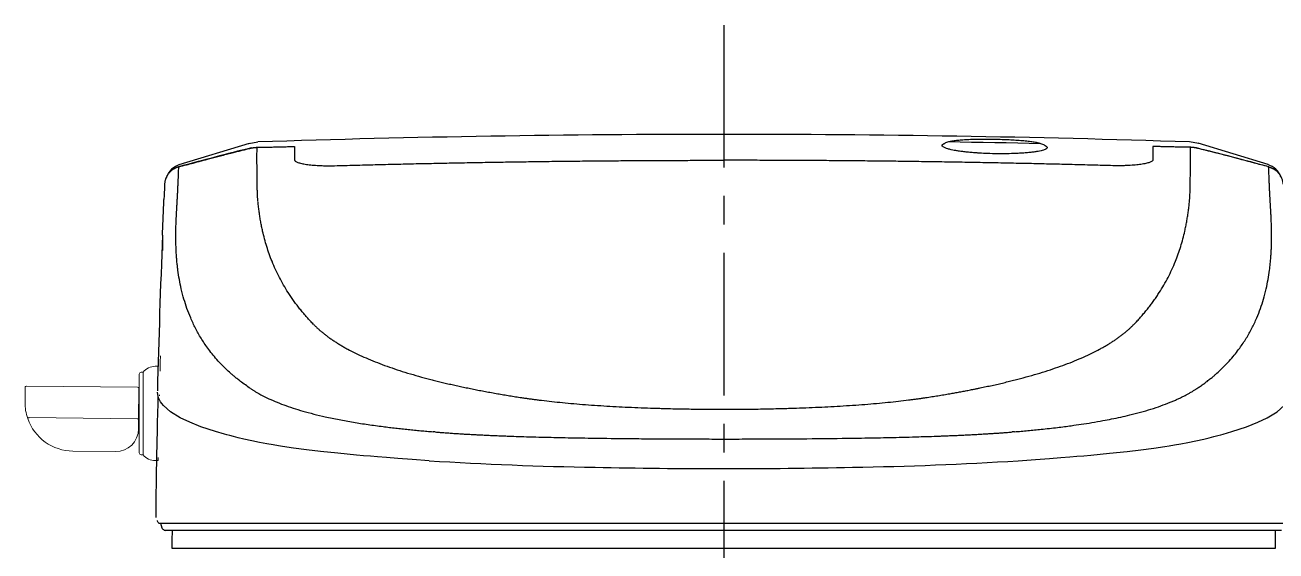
# Model space of a CAD drawing. Extents: x -4361 to 1554, y -156 to 2372.
# Drawn here: x -3074.2 to -2635.4, y 572.1 to 756.7 of the extents above; entities that cross this region are included whole.
import ezdxf

# ---------------------------------------------------------------- set-up
doc = ezdxf.new("R2010")
doc.units = 0
doc.header["$LTSCALE"] = 20
doc.header["$MEASUREMENT"] = 0
doc.linetypes.add('CENTER', pattern=[2, 1.25, -0.25, 0.25, -0.25])
doc.layers.get('0').update_dxf_attribs({"linetype": 'CONTINUOUS'})
doc.layers.add('CENTER', color=2, linetype='CENTER')

msp = doc.modelspace()

# ---------------------------------------------------------------- linework, layer by layer
for p, q in [((-2995.68, 715.13), (-2992.55, 715.65)), ((-2995.68, 715.13), (-2992.55, 715.65)), ((-2662.62, 715.13), (-2665.75, 715.65)), ((-3020.16, 707.71), (-2995.51, 715.18)), ((-2994.85, 713.52), (-2992.7, 713.78)), ((-2994.85, 713.52), (-2992.7, 713.78)), ((-2979.68, 714.07), (-2979.68, 710.06)), ((-2979.68, 714.07), (-2979.68, 710.06)), ((-2678.62, 714.07), (-2678.62, 710.06)), ((-2663.45, 713.52), (-2665.61, 713.78)), ((-2638.14, 707.71), (-2662.79, 715.18)), ((-2979.68, 710.06), (-2979.68, 709.35)), ((-2979.68, 710.06), (-2979.68, 709.35)), ((-2678.62, 710.06), (-2678.62, 709.35)), ((-3026.85, 581.82), (-2631.96, 581.82)), ((-2635.69, 572.98), (-3022.61, 572.98))]:
    msp.add_line(p, q)
at = {"color": 7, "linetype": 'Continuous', "lineweight": 15}
for p, q in [((-3027.57, 636.92), (-3028.24, 636.92)), ((-3034.15, 620.36), (-3034.15, 634.13)), ((-3033, 634.82), (-3033.45, 634.82)), ((-3074.22, 624.28), (-3074.16, 629.48)), ((-3073.66, 629.97), (-3034.76, 629.57)), ((-3034.26, 629.07), (-3034.37, 618.32)), ((-3034.28, 627.07), (-3034.27, 628.07)), ((-3034.29, 626.58), (-3034.15, 626.57)), ((-3034.15, 626.08), (-3034.29, 626.08)), ((-3072.81, 618.89), (-3034.87, 618.5)), ((-3034.15, 606.59), (-3034.15, 620.36)), ((-3034.37, 618.32), (-3034.41, 614.89)), ((-3042.47, 606.99), (-3057.43, 607.14)), ((-3033.45, 605.89), (-3033, 605.89)), ((-3027.57, 603.8), (-3028.24, 603.8)), ((-3027.57, 604.88), (-3027.57, 603.8))]:
    msp.add_line(p, q, dxfattribs=at)
at = {"flags": 128}
for points in [[(-2717.9, 715.03), (-2721.96, 715.11), (-2726.01, 715.2), (-2730.06, 715.28), (-2734.11, 715.36), (-2738.17, 715.43), (-2742.22, 715.5), (-2746.27, 715.57), (-2750.32, 715.64)], [(-2997.52, 611.33), (-2999.46, 611.81), (-3001.08, 612.22), (-3002.41, 612.57), (-3003.45, 612.85), (-3004.27, 613.08), (-3007.38, 613.99), (-3012.5, 615.69), (-3016.45, 617.26), (-3019.8, 618.86), (-3023.22, 620.98), (-3025.69, 623.17), (-3026.23, 623.83), (-3026.69, 624.49), (-3027.03, 625.1), (-3027.18, 625.42), (-3027.36, 625.85), (-3027.53, 626.4), (-3027.67, 627.07), (-3027.73, 627.86)], [(-2660.78, 611.33), (-2658.84, 611.81), (-2657.22, 612.22), (-2655.9, 612.57), (-2654.85, 612.85), (-2654.03, 613.08), (-2650.92, 613.99), (-2645.8, 615.69), (-2641.86, 617.26), (-2638.5, 618.86), (-2635.08, 620.98), (-2632.61, 623.17), (-2632.07, 623.83), (-2631.61, 624.49), (-2631.27, 625.1), (-2631.12, 625.42), (-2630.95, 625.85), (-2630.77, 626.4), (-2630.64, 627.07), (-2630.58, 627.86)], [(-2932.48, 603.77), (-2938.46, 604.18), (-2943.42, 604.55), (-2947.44, 604.86), (-2950.57, 605.11), (-2953.05, 605.32), (-2955.49, 605.54), (-2957.91, 605.76), (-2964.45, 606.39), (-2970.6, 607.06), (-2975.49, 607.64), (-2980, 608.23), (-2983.85, 608.78), (-2985.34, 609.01), (-2987.22, 609.31), (-2989.46, 609.69), (-2991.98, 610.15), (-2994.7, 610.7), (-2997.52, 611.33)], [(-2725.82, 603.77), (-2719.84, 604.18), (-2714.88, 604.55), (-2710.87, 604.86), (-2707.73, 605.11), (-2705.25, 605.32), (-2702.81, 605.54), (-2700.39, 605.76), (-2693.85, 606.39), (-2687.7, 607.06), (-2682.81, 607.64), (-2678.3, 608.23), (-2674.45, 608.78), (-2672.96, 609.01), (-2671.08, 609.31), (-2668.84, 609.69), (-2666.32, 610.15), (-2663.6, 610.7), (-2660.78, 611.33)]]:
    msp.add_lwpolyline(points, dxfattribs=at)
at = {"color": 7, "linetype": 'Continuous', "lineweight": 15, "flags": 128}
for points in [[(-3072.81, 618.89), (-3072.91, 618.86), (-3073, 618.81), (-3073.09, 618.77), (-3073.16, 618.72), (-3073.22, 618.67), (-3073.26, 618.63), (-3073.28, 618.59), (-3073.28, 618.55)], [(-3034.87, 618.5), (-3034.77, 618.49), (-3034.68, 618.48), (-3034.59, 618.47), (-3034.52, 618.44), (-3034.46, 618.42), (-3034.41, 618.39), (-3034.38, 618.35), (-3034.37, 618.32)]]:
    msp.add_lwpolyline(points, dxfattribs=at)
for centre, radius, start, end in [((-2829.15, -4281.68), 5000, 90, 91.873), ((-2829.15, -4281.68), 5000, 88.127, 90), ((-2708.15, -435.61), 1184.4, 104.00837, 105.28356), ((-2950.15, -435.61), 1184.4, 74.71644, 75.99163), ((-3017.94, 700.97), 7.05, 106.645, 160.5557), ((-2640.36, 700.97), 7.05, 19.4443, 73.355), ((970.85, 524.32), 4000, 177.72717, 178.51092), ((-2852.55, 1888.02), 1286.74, 266.4383, 269.03173), ((-2829.81, 2716.36), 2115.36, 268.79515, 270.01786), ((-2828.49, 2716.36), 2115.36, 269.98214, 271.20485), ((-2805.76, 1888.02), 1286.74, 270.96827, 273.5617)]:
    msp.add_arc(centre, radius, start, end)
at = {"color": 7, "linetype": 'Continuous', "lineweight": 15}
for centre, radius, start, end in [((-3028.43, 631.21), 5.72, 91.3454, 140.3147), ((839.66, 527.19), 3868.04, 178.32064, 178.39922), ((-3033.45, 634.13), 0.698, 90, 180), ((-3073.66, 629.47), 0.499, 89.4112, 179.4112), ((-3034.76, 629.07), 0.499, 359.4112, 89.4112), ((-3057.26, 624.1), 16.96, 179.4112, 199.1138), ((-3057.26, 624.1), 16.96, 199.1138, 269.4112), ((-3042.39, 614.97), 7.98, 269.4112, 359.4112), ((-3033.45, 606.59), 0.698, 180, 270), ((-3028.43, 609.51), 5.72, 219.6853, 268.6546), ((-3028.56, 604.06), 0.261, 261.5757, 270.0394)]:
    msp.add_arc(centre, radius, start, end, dxfattribs=at)
for points, knots in [([(-2750.32, 715.64), (-2750.81, 715.49), (-2751.34, 715.32), (-2751.63, 715.14), (-2751.65, 715.13)], [0, 0, 0, 0, 0.4999938, 0.5484442, 0.5484442, 0.5484442, 0.5484442]), ([(-2717.9, 715.03), (-2718.28, 715.13), (-2719.05, 715.34), (-2720.58, 715.61), (-2722.37, 715.85), (-2724.4, 716.05), (-2726.63, 716.22), (-2729.01, 716.35), (-2731.5, 716.45), (-2734.04, 716.52), (-2736.59, 716.55), (-2739.09, 716.54), (-2741.49, 716.5), (-2743.73, 716.42), (-2745.79, 716.29), (-2747.6, 716.12), (-2749.16, 715.91), (-2749.94, 715.73), (-2750.32, 715.64)], [0, 0, 0, 0, 0.06252, 0.125028, 0.187534, 0.250035, 0.312531, 0.375024, 0.437515, 0.500004, 0.562493, 0.624983, 0.687475, 0.749971, 0.81247, 0.874974, 0.937481, 1, 1, 1, 1]), ([(-3020.29, 706.91), (-3019.38, 707.15), (-3017.71, 707.6), (-3014.09, 708.57), (-3010.12, 709.63), (-3005.54, 710.83), (-3002.37, 711.64), (-2999.95, 712.26), (-2998.4, 712.65), (-2996.89, 713.02), (-2995.89, 713.27), (-2995.4, 713.39)], [0, 0, 0, 0, 0.1075046, 0.1984617, 0.4295833, 0.5800274, 0.748351, 0.8132989, 0.8759544, 0.9380993, 1, 1, 1, 1]), ([(-2995.4, 713.39), (-2995.3, 713.41), (-2995.12, 713.46), (-2994.84, 713.53), (-2994.56, 713.58), (-2994.28, 713.63), (-2993.99, 713.68), (-2993.71, 713.71), (-2993.42, 713.74), (-2993.14, 713.76), (-2992.95, 713.76), (-2992.85, 713.77)], [0, 0, 0, 0, 0.112096, 0.224005, 0.335703, 0.447163, 0.558359, 0.669267, 0.779859, 0.890111, 1, 1, 1, 1]), ([(-2995.4, 713.39), (-2995.3, 713.41), (-2995.12, 713.46), (-2994.84, 713.53), (-2994.56, 713.58), (-2994.28, 713.63), (-2993.99, 713.68), (-2993.71, 713.71), (-2993.42, 713.74), (-2993.14, 713.76), (-2992.95, 713.76), (-2992.85, 713.77)], [0, 0, 0, 0, 0.112096, 0.224005, 0.335703, 0.447163, 0.558359, 0.669267, 0.779859, 0.890111, 1, 1, 1, 1]), ([(-2995, 713.52), (-2994.99, 713.53), (-2994.94, 713.55), (-2994.88, 713.52), (-2994.84, 713.5)], [0, 0, 0, 0, 0.164223, 1, 1, 1, 1]), ([(-2995, 713.52), (-2994.99, 713.53), (-2994.94, 713.55), (-2994.88, 713.52), (-2994.84, 713.5)], [0, 0, 0, 0, 0.164223, 1, 1, 1, 1]), ([(-2992.86, 709.65), (-2992.86, 709.79), (-2992.86, 710.15), (-2992.86, 710.86), (-2992.85, 711.7), (-2992.85, 712.56), (-2992.85, 713.22), (-2992.85, 713.61), (-2992.85, 713.77)], [0, 0, 0, 0, 0.095327, 0.249999, 0.500003, 0.700006, 0.881614, 1, 1, 1, 1]), ([(-2992.86, 709.65), (-2992.86, 709.79), (-2992.86, 710.15), (-2992.86, 710.86), (-2992.85, 711.7), (-2992.85, 712.56), (-2992.85, 713.22), (-2992.85, 713.61), (-2992.85, 713.77)], [0, 0, 0, 0, 0.095327, 0.249999, 0.500003, 0.700006, 0.881614, 1, 1, 1, 1]), ([(-2992.85, 713.77), (-2992.59, 713.77), (-2992.06, 713.78), (-2991.26, 713.79), (-2990.18, 713.81), (-2988.78, 713.84), (-2986.29, 713.9), (-2983.81, 713.96), (-2981.35, 714.02), (-2980.25, 714.05), (-2979.68, 714.07)], [0, 0, 0, 0, 0.060622, 0.121443, 0.182466, 0.307332, 0.438979, 0.751537, 0.870198, 1, 1, 1, 1]), ([(-2992.85, 713.77), (-2992.59, 713.77), (-2992.06, 713.78), (-2991.26, 713.79), (-2990.18, 713.81), (-2988.78, 713.84), (-2986.29, 713.9), (-2983.81, 713.96), (-2981.35, 714.02), (-2980.25, 714.05), (-2979.68, 714.07)], [0, 0, 0, 0, 0.060622, 0.121443, 0.182466, 0.307332, 0.438979, 0.751537, 0.870198, 1, 1, 1, 1]), ([(-2992.85, 713.77), (-2992.81, 713.81), (-2992.75, 713.86), (-2992.72, 713.77), (-2992.71, 713.75)], [0, 0, 0, 0, 0.751005, 1, 1, 1, 1]), ([(-2992.85, 713.77), (-2992.81, 713.81), (-2992.75, 713.86), (-2992.72, 713.77), (-2992.71, 713.75)], [0, 0, 0, 0, 0.751005, 1, 1, 1, 1]), ([(-2752.57, 714.38), (-2752.56, 714.4), (-2752.56, 714.44), (-2752.55, 714.49), (-2752.53, 714.55), (-2752.49, 714.61), (-2752.45, 714.66), (-2752.39, 714.72), (-2752.33, 714.77), (-2752.26, 714.83), (-2752.14, 714.91), (-2751.96, 715), (-2751.77, 715.08), (-2751.66, 715.13), (-2751.65, 715.13)], [0, 0, 0, 0, 0.0557212, 0.1113302, 0.1668563, 0.2223293, 0.2777788, 0.3332347, 0.3887267, 0.4442844, 0.4999376, 0.6248741, 0.7499144, 0.7592741, 0.7592741, 0.7592741, 0.7592741]), ([(-2715.74, 713.67), (-2715.74, 713.65), (-2715.74, 713.62), (-2715.76, 713.56), (-2715.79, 713.5), (-2715.83, 713.44), (-2715.87, 713.38), (-2715.93, 713.33), (-2716, 713.27), (-2716.08, 713.21), (-2716.27, 713.09), (-2716.67, 712.91), (-2717.39, 712.67), (-2718.31, 712.45), (-2719.4, 712.25), (-2720.67, 712.06), (-2722.17, 711.89), (-2723.89, 711.75), (-2726.16, 711.61), (-2729.14, 711.5), (-2732.85, 711.48), (-2736.37, 711.56), (-2738.94, 711.69), (-2740.81, 711.81), (-2742.42, 711.94), (-2744.12, 712.11), (-2745.7, 712.3), (-2747.09, 712.5), (-2748.32, 712.7), (-2749.5, 712.94), (-2750.61, 713.22), (-2751.46, 713.5), (-2752.02, 713.76), (-2752.3, 713.95), (-2752.44, 714.09), (-2752.51, 714.19), (-2752.56, 714.28), (-2752.56, 714.35), (-2752.57, 714.38)], [0, 0, 0, 0, 0.00769, 0.015357, 0.023005, 0.030638, 0.038262, 0.04588, 0.053496, 0.061115, 0.068742, 0.102978, 0.13732, 0.171129, 0.204955, 0.239391, 0.273899, 0.312478, 0.351085, 0.409612, 0.477318, 0.545034, 0.590077, 0.613002, 0.647158, 0.681457, 0.71443, 0.747769, 0.778309, 0.808854, 0.85004, 0.891265, 0.920917, 0.950585, 0.962934, 0.975274, 0.987623, 1, 1, 1, 1]), ([(-2716.54, 714.41), (-2716.58, 714.45), (-2716.85, 714.65), (-2717.43, 714.86), (-2717.9, 715.03)], [0.4020933, 0.4020933, 0.4020933, 0.4020933, 0.5000018, 1, 1, 1, 1]), ([(-2716.54, 714.41), (-2716.52, 714.4), (-2716.45, 714.37), (-2716.34, 714.31), (-2716.24, 714.26), (-2716.1, 714.17), (-2715.96, 714.07), (-2715.85, 713.95), (-2715.78, 713.85), (-2715.75, 713.76), (-2715.74, 713.7), (-2715.74, 713.67)], [0.2954973, 0.2954973, 0.2954973, 0.2954973, 0.3332432, 0.3887688, 0.4443714, 0.5000815, 0.6250088, 0.7500425, 0.8332985, 0.9165836, 1, 1, 1, 1]), ([(-2665.45, 713.77), (-2665.72, 713.77), (-2666.25, 713.78), (-2667.04, 713.79), (-2668.12, 713.81), (-2669.52, 713.84), (-2672.01, 713.9), (-2674.49, 713.96), (-2676.96, 714.02), (-2678.05, 714.05), (-2678.62, 714.07)], [0, 0, 0, 0, 0.060622, 0.121443, 0.182466, 0.307332, 0.438979, 0.751537, 0.870198, 1, 1, 1, 1]), ([(-2665.45, 713.77), (-2665.5, 713.81), (-2665.56, 713.86), (-2665.59, 713.77), (-2665.59, 713.75)], [0, 0, 0, 0, 0.751005, 1, 1, 1, 1]), ([(-2665.44, 709.65), (-2665.44, 709.79), (-2665.44, 710.15), (-2665.45, 710.86), (-2665.45, 711.7), (-2665.45, 712.56), (-2665.45, 713.22), (-2665.45, 713.61), (-2665.45, 713.77)], [0, 0, 0, 0, 0.095327, 0.249999, 0.500003, 0.700006, 0.881614, 1, 1, 1, 1]), ([(-2662.91, 713.39), (-2663, 713.41), (-2663.18, 713.46), (-2663.46, 713.53), (-2663.74, 713.58), (-2664.03, 713.63), (-2664.31, 713.68), (-2664.59, 713.71), (-2664.88, 713.74), (-2665.17, 713.76), (-2665.36, 713.76), (-2665.45, 713.77)], [0, 0, 0, 0, 0.112096, 0.224005, 0.335703, 0.447163, 0.558359, 0.669267, 0.779859, 0.890111, 1, 1, 1, 1]), ([(-2663.3, 713.52), (-2663.31, 713.53), (-2663.36, 713.55), (-2663.42, 713.52), (-2663.46, 713.5)], [0, 0, 0, 0, 0.164223, 1, 1, 1, 1]), ([(-2638.02, 706.91), (-2638.92, 707.15), (-2640.6, 707.6), (-2644.21, 708.57), (-2648.18, 709.63), (-2652.76, 710.83), (-2655.93, 711.64), (-2658.35, 712.26), (-2659.9, 712.65), (-2661.41, 713.02), (-2662.41, 713.27), (-2662.91, 713.39)], [0, 0, 0, 0, 0.1075046, 0.1984617, 0.4295833, 0.5800274, 0.748351, 0.8132989, 0.8759544, 0.9380993, 1, 1, 1, 1]), ([(-3020.29, 706.91), (-3020.36, 706.89), (-3020.51, 706.84), (-3020.74, 706.77), (-3020.98, 706.68), (-3021.21, 706.58), (-3021.45, 706.47), (-3021.69, 706.35), (-3021.94, 706.22), (-3022.34, 705.98), (-3022.99, 705.51), (-3023.78, 704.73), (-3024.42, 703.81), (-3024.78, 703.04), (-3024.98, 702.48), (-3025.09, 702.07), (-3025.17, 701.66), (-3025.23, 701.26), (-3025.25, 700.99), (-3025.25, 700.86)], [0, 0, 0, 0, 0.02671, 0.054326, 0.082847, 0.112271, 0.14259, 0.173796, 0.205877, 0.238823, 0.339761, 0.489458, 0.636141, 0.746777, 0.800715, 0.852979, 0.9036, 0.952605, 1, 1, 1, 1]), ([(-2992.74, 698.8), (-2992.74, 698.98), (-2992.75, 699.38), (-2992.76, 700.03), (-2992.77, 700.81), (-2992.78, 701.56), (-2992.79, 702.22), (-2992.81, 702.91), (-2992.82, 703.62), (-2992.83, 704.69), (-2992.84, 705.62), (-2992.85, 706.57), (-2992.85, 707.23), (-2992.85, 707.92), (-2992.86, 708.55), (-2992.86, 709.14), (-2992.86, 709.5), (-2992.86, 709.65)], [0, 0, 0, 0, 0.0371371, 0.0845204, 0.1421498, 0.2100253, 0.2588964, 0.2985538, 0.377454, 0.4361653, 0.5771378, 0.6356695, 0.7181139, 0.783845, 0.85908, 0.9386751, 1, 1, 1, 1]), ([(-2992.74, 698.8), (-2992.74, 698.98), (-2992.75, 699.38), (-2992.76, 700.03), (-2992.77, 700.81), (-2992.78, 701.56), (-2992.79, 702.22), (-2992.81, 702.91), (-2992.82, 703.62), (-2992.83, 704.69), (-2992.84, 705.62), (-2992.85, 706.57), (-2992.85, 707.23), (-2992.85, 707.92), (-2992.86, 708.55), (-2992.86, 709.14), (-2992.86, 709.5), (-2992.86, 709.65)], [0, 0, 0, 0, 0.0371371, 0.0845204, 0.1421498, 0.2100253, 0.2588964, 0.2985538, 0.377454, 0.4361653, 0.5771378, 0.6356695, 0.7181139, 0.783845, 0.85908, 0.9386751, 1, 1, 1, 1]), ([(-2979.68, 709.35), (-2979.68, 709.33), (-2979.68, 709.3), (-2979.66, 709.24), (-2979.64, 709.18), (-2979.6, 709.11), (-2979.52, 709.01), (-2979.35, 708.86), (-2979.04, 708.68), (-2978.54, 708.47), (-2977.92, 708.28), (-2976.98, 708.04), (-2975.57, 707.78), (-2973.87, 707.57), (-2972.37, 707.45), (-2971.31, 707.38), (-2970.36, 707.34), (-2969.61, 707.31), (-2968.89, 707.3), (-2968.24, 707.29), (-2967.6, 707.29), (-2966.96, 707.29), (-2966.32, 707.3), (-2965.89, 707.31), (-2965.68, 707.32)], [0, 0, 0, 0, 0.016779, 0.0335448, 0.0503087, 0.0670817, 0.1002092, 0.1329445, 0.1980347, 0.2639917, 0.327346, 0.3884425, 0.5071814, 0.6249355, 0.6852107, 0.7459184, 0.7842405, 0.8224857, 0.8535738, 0.8842677, 0.91303, 0.9418636, 0.9708325, 1, 1, 1, 1]), ([(-2965.68, 707.32), (-2963.29, 707.38), (-2958.52, 707.51), (-2951.37, 707.69), (-2944.21, 707.87), (-2937.05, 708.03), (-2929.88, 708.18), (-2922.71, 708.32), (-2915.53, 708.46), (-2908.35, 708.58), (-2901.17, 708.69), (-2893.99, 708.79), (-2886.8, 708.88), (-2879.6, 708.96), (-2872.41, 709.03), (-2865.21, 709.08), (-2858, 709.13), (-2850.79, 709.17), (-2843.58, 709.19), (-2836.37, 709.21), (-2831.56, 709.21), (-2829.15, 709.21), (-2829.15, 709.21)], [0, 0, 0, 0, 0.0261997, 0.0524123, 0.0786378, 0.1048762, 0.1311274, 0.1573916, 0.1836686, 0.2099585, 0.2362613, 0.2625771, 0.2889057, 0.3152472, 0.3416016, 0.367969, 0.3943492, 0.4207423, 0.4471484, 0.4735674, 0.4999992, 0.5000001, 0.5000001, 0.5000001, 0.5000001]), ([(-2965.68, 707.26), (-2965.68, 707.27), (-2965.68, 707.32), (-2965.68, 707.34), (-2965.68, 707.32), (-2965.68, 707.32)], [0, 0, 0, 0, 0.170637, 0.576958, 1, 1, 1, 1]), ([(-2692.62, 707.32), (-2695.01, 707.38), (-2699.78, 707.51), (-2706.93, 707.69), (-2714.09, 707.87), (-2721.26, 708.03), (-2728.42, 708.18), (-2735.59, 708.32), (-2742.77, 708.46), (-2749.95, 708.58), (-2757.13, 708.69), (-2764.32, 708.79), (-2771.51, 708.88), (-2778.7, 708.96), (-2785.9, 709.03), (-2793.1, 709.08), (-2800.3, 709.13), (-2807.51, 709.17), (-2814.72, 709.19), (-2821.93, 709.21), (-2826.74, 709.21), (-2829.15, 709.21), (-2829.15, 709.21)], [0, 0, 0, 0, 0.0261997, 0.0524123, 0.0786378, 0.1048762, 0.1311274, 0.1573916, 0.1836686, 0.2099585, 0.2362613, 0.2625771, 0.2889057, 0.3152472, 0.3416016, 0.367969, 0.3943492, 0.4207423, 0.4471484, 0.4735674, 0.4999992, 0.5000001, 0.5000001, 0.5000001, 0.5000001]), ([(-2692.63, 707.26), (-2692.62, 707.27), (-2692.62, 707.32), (-2692.62, 707.34), (-2692.62, 707.32), (-2692.62, 707.32)], [0, 0, 0, 0, 0.170637, 0.576958, 1, 1, 1, 1]), ([(-2678.62, 709.35), (-2678.62, 709.33), (-2678.62, 709.3), (-2678.64, 709.24), (-2678.66, 709.18), (-2678.7, 709.11), (-2678.78, 709.01), (-2678.96, 708.86), (-2679.27, 708.68), (-2679.76, 708.47), (-2680.38, 708.28), (-2681.32, 708.04), (-2682.74, 707.78), (-2684.43, 707.57), (-2685.93, 707.45), (-2686.99, 707.38), (-2687.94, 707.34), (-2688.69, 707.31), (-2689.41, 707.3), (-2690.06, 707.29), (-2690.7, 707.29), (-2691.34, 707.29), (-2691.98, 707.3), (-2692.41, 707.31), (-2692.62, 707.32)], [0, 0, 0, 0, 0.016779, 0.0335448, 0.0503087, 0.0670817, 0.1002092, 0.1329445, 0.1980347, 0.2639917, 0.327346, 0.3884425, 0.5071814, 0.6249355, 0.6852107, 0.7459184, 0.7842405, 0.8224857, 0.8535738, 0.8842677, 0.91303, 0.9418636, 0.9708325, 1, 1, 1, 1]), ([(-2665.57, 698.8), (-2665.56, 698.98), (-2665.55, 699.38), (-2665.54, 700.03), (-2665.53, 700.81), (-2665.52, 701.56), (-2665.51, 702.22), (-2665.5, 702.91), (-2665.48, 703.62), (-2665.47, 704.69), (-2665.46, 705.62), (-2665.46, 706.57), (-2665.45, 707.23), (-2665.45, 707.92), (-2665.45, 708.55), (-2665.44, 709.14), (-2665.44, 709.5), (-2665.44, 709.65)], [0, 0, 0, 0, 0.0371371, 0.0845204, 0.1421498, 0.2100253, 0.2588964, 0.2985538, 0.377454, 0.4361653, 0.5771378, 0.6356695, 0.7181139, 0.783845, 0.85908, 0.9386751, 1, 1, 1, 1]), ([(-2638.02, 706.91), (-2637.94, 706.89), (-2637.79, 706.84), (-2637.56, 706.77), (-2637.32, 706.68), (-2637.09, 706.58), (-2636.85, 706.47), (-2636.61, 706.35), (-2636.37, 706.22), (-2635.96, 705.98), (-2635.31, 705.51), (-2634.52, 704.73), (-2633.89, 703.81), (-2633.52, 703.04), (-2633.33, 702.48), (-2633.21, 702.07), (-2633.13, 701.66), (-2633.07, 701.26), (-2633.06, 700.99), (-2633.05, 700.86)], [0, 0, 0, 0, 0.02671, 0.054326, 0.082847, 0.112271, 0.14259, 0.173796, 0.205877, 0.238823, 0.339761, 0.489458, 0.636141, 0.746777, 0.800715, 0.852979, 0.9036, 0.952605, 1, 1, 1, 1]), ([(-3025.25, 700.86), (-3025.26, 700.69), (-3025.28, 700.35), (-3025.3, 699.83), (-3025.32, 699.3), (-3025.34, 698.77), (-3025.37, 698.11), (-3025.41, 697.32), (-3025.45, 696.38), (-3025.48, 695.73), (-3025.49, 695.4)], [0, 0, 0, 0, 0.101267, 0.20194, 0.302021, 0.401509, 0.500404, 0.6669, 0.833431, 1, 1, 1, 1]), ([(-3021.12, 689.69), (-3021.11, 689.88), (-3021.09, 690.25), (-3021.06, 690.79), (-3021.03, 691.31), (-3021, 691.81), (-3020.98, 692.29), (-3020.95, 692.75), (-3020.93, 693.2), (-3020.9, 693.63), (-3020.88, 694.04), (-3020.86, 694.44), (-3020.84, 694.82), (-3020.82, 695.18), (-3020.8, 695.54), (-3020.78, 695.88), (-3020.76, 696.2), (-3020.74, 696.52), (-3020.72, 696.97), (-3020.69, 697.57), (-3020.65, 698.27), (-3020.62, 698.94), (-3020.59, 699.57), (-3020.56, 700.17), (-3020.54, 700.73), (-3020.51, 701.26), (-3020.5, 701.58), (-3020.5, 701.75)], [0, 0, 0, 0, 0.034257, 0.067836, 0.100753, 0.133019, 0.16465, 0.195657, 0.226052, 0.255845, 0.285046, 0.313665, 0.341711, 0.369191, 0.396114, 0.422486, 0.448313, 0.473602, 0.498358, 0.561362, 0.624176, 0.686853, 0.749446, 0.812006, 0.874584, 0.937232, 1, 1, 1, 1]), ([(-2992.49, 694.62), (-2992.51, 694.8), (-2992.54, 695.17), (-2992.6, 695.89), (-2992.67, 696.78), (-2992.71, 697.61), (-2992.72, 698.28), (-2992.73, 698.61), (-2992.74, 698.8)], [0, 0, 0, 0, 0.1251634, 0.2502148, 0.500072, 0.7498912, 0.8554943, 1, 1, 1, 1]), ([(-2992.49, 694.62), (-2992.51, 694.8), (-2992.54, 695.17), (-2992.6, 695.89), (-2992.67, 696.78), (-2992.71, 697.61), (-2992.72, 698.28), (-2992.73, 698.61), (-2992.74, 698.8)], [0, 0, 0, 0, 0.1251634, 0.2502148, 0.500072, 0.7498912, 0.8554943, 1, 1, 1, 1]), ([(-2665.81, 694.62), (-2665.79, 694.8), (-2665.76, 695.17), (-2665.7, 695.89), (-2665.63, 696.78), (-2665.6, 697.61), (-2665.58, 698.28), (-2665.57, 698.61), (-2665.57, 698.8)], [0, 0, 0, 0, 0.1251634, 0.2502148, 0.500072, 0.7498912, 0.8554943, 1, 1, 1, 1]), ([(-2637.18, 689.69), (-2637.19, 689.88), (-2637.21, 690.25), (-2637.24, 690.79), (-2637.27, 691.31), (-2637.3, 691.81), (-2637.32, 692.29), (-2637.35, 692.75), (-2637.38, 693.2), (-2637.4, 693.63), (-2637.42, 694.04), (-2637.44, 694.44), (-2637.47, 694.82), (-2637.49, 695.18), (-2637.51, 695.54), (-2637.52, 695.88), (-2637.54, 696.2), (-2637.56, 696.52), (-2637.58, 696.97), (-2637.61, 697.57), (-2637.65, 698.27), (-2637.68, 698.94), (-2637.71, 699.57), (-2637.74, 700.17), (-2637.77, 700.73), (-2637.79, 701.26), (-2637.8, 701.58), (-2637.81, 701.75)], [0, 0, 0, 0, 0.034257, 0.067836, 0.100753, 0.133019, 0.16465, 0.195657, 0.226052, 0.255845, 0.285046, 0.313665, 0.341711, 0.369191, 0.396114, 0.422486, 0.448313, 0.473602, 0.498358, 0.561362, 0.624176, 0.686853, 0.749446, 0.812006, 0.874584, 0.937232, 1, 1, 1, 1]), ([(-3025.98, 683.63), (-3025.97, 683.8), (-3025.96, 684.16), (-3025.94, 684.68), (-3025.91, 685.19), (-3025.89, 685.69), (-3025.87, 686.18), (-3025.85, 686.67), (-3025.84, 687.14), (-3025.82, 687.6), (-3025.8, 688.06), (-3025.78, 688.5), (-3025.76, 688.94), (-3025.74, 689.36), (-3025.73, 689.78), (-3025.71, 690.18), (-3025.68, 690.95), (-3025.63, 692.02), (-3025.59, 693.01), (-3025.56, 693.8), (-3025.54, 694.35), (-3025.51, 694.86), (-3025.5, 695.19), (-3025.49, 695.35), (-3025.49, 695.4)], [0, 0, 0, 0, 0.03322, 0.06644, 0.099659, 0.132879, 0.166098, 0.199317, 0.232537, 0.265756, 0.298977, 0.332198, 0.365419, 0.398641, 0.431864, 0.465087, 0.49831, 0.623972, 0.749629, 0.790081, 0.874846, 0.935639, 0.977357, 1, 1, 1, 1]), ([(-2972.99, 651.6), (-2973.19, 651.81), (-2973.59, 652.22), (-2974.18, 652.84), (-2974.76, 653.47), (-2975.33, 654.1), (-2975.89, 654.74), (-2976.44, 655.38), (-2976.99, 656.03), (-2977.52, 656.68), (-2978.05, 657.34), (-2978.56, 658), (-2979.07, 658.67), (-2979.57, 659.34), (-2980.06, 660.02), (-2980.54, 660.7), (-2981.01, 661.38), (-2981.47, 662.07), (-2982.33, 663.4), (-2983.55, 665.4), (-2985.02, 668.11), (-2986.37, 670.89), (-2987.91, 674.47), (-2989.49, 678.92), (-2990.6, 683.06), (-2991.23, 686), (-2991.55, 687.66), (-2991.83, 689.35), (-2992.09, 691.05), (-2992.31, 692.78), (-2992.43, 693.95), (-2992.49, 694.54)], [0, 0, 0, 0, 0.017322, 0.034652, 0.051991, 0.069337, 0.086693, 0.104057, 0.12143, 0.138813, 0.156205, 0.173606, 0.191018, 0.208439, 0.22587, 0.243312, 0.260765, 0.278228, 0.295702, 0.360847, 0.426214, 0.491813, 0.557654, 0.674023, 0.79106, 0.82554, 0.860156, 0.894909, 0.9298, 0.96483, 1, 1, 1, 1]), ([(-2685.31, 651.6), (-2685.11, 651.81), (-2684.71, 652.22), (-2684.12, 652.84), (-2683.54, 653.47), (-2682.97, 654.1), (-2682.41, 654.74), (-2681.86, 655.38), (-2681.31, 656.03), (-2680.78, 656.68), (-2680.25, 657.34), (-2679.74, 658), (-2679.23, 658.67), (-2678.73, 659.34), (-2678.24, 660.02), (-2677.76, 660.7), (-2677.29, 661.38), (-2676.83, 662.07), (-2675.97, 663.4), (-2674.75, 665.4), (-2673.28, 668.11), (-2671.93, 670.89), (-2670.39, 674.47), (-2668.81, 678.92), (-2667.7, 683.06), (-2667.07, 686), (-2666.75, 687.66), (-2666.47, 689.35), (-2666.22, 691.05), (-2665.99, 692.78), (-2665.88, 693.95), (-2665.82, 694.54)], [0, 0, 0, 0, 0.017322, 0.034652, 0.051991, 0.069337, 0.086693, 0.104057, 0.12143, 0.138813, 0.156205, 0.173606, 0.191018, 0.208439, 0.22587, 0.243312, 0.260765, 0.278228, 0.295702, 0.360847, 0.426214, 0.491813, 0.557654, 0.674023, 0.79106, 0.82554, 0.860156, 0.894909, 0.9298, 0.96483, 1, 1, 1, 1]), ([(-3021.29, 683.4), (-3021.29, 683.53), (-3021.29, 683.82), (-3021.29, 684.3), (-3021.28, 684.93), (-3021.28, 685.58), (-3021.26, 686.37), (-3021.24, 687.19), (-3021.2, 688.11), (-3021.17, 688.7), (-3021.16, 689)], [0, 0, 0, 0, 0.066399, 0.146847, 0.241592, 0.389763, 0.488392, 0.661022, 0.832112, 1, 1, 1, 1]), ([(-3021.16, 689), (-3021.15, 689.12), (-3021.14, 689.35), (-3021.13, 689.58), (-3021.12, 689.69)], [0, 0, 0, 0, 0.508706, 1, 1, 1, 1]), ([(-2637.14, 689), (-2637.15, 689.12), (-2637.16, 689.35), (-2637.17, 689.58), (-2637.18, 689.69)], [0, 0, 0, 0, 0.508706, 1, 1, 1, 1]), ([(-2637.01, 683.4), (-2637.01, 683.53), (-2637.01, 683.82), (-2637.01, 684.3), (-2637.02, 684.93), (-2637.03, 685.58), (-2637.04, 686.37), (-2637.06, 687.19), (-2637.1, 688.11), (-2637.13, 688.7), (-2637.14, 689)], [0, 0, 0, 0, 0.066399, 0.146847, 0.241592, 0.389763, 0.488392, 0.661022, 0.832112, 1, 1, 1, 1]), ([(-2998.66, 631.63), (-2998.88, 631.79), (-2999.28, 632.11), (-2999.87, 632.57), (-3000.41, 633.01), (-3000.9, 633.42), (-3001.36, 633.8), (-3002.16, 634.5), (-3003.3, 635.54), (-3005.06, 637.24), (-3007.41, 639.78), (-3010.01, 643.02), (-3012.47, 646.69), (-3014.45, 650.22), (-3016.09, 653.72), (-3017.42, 657.13), (-3018.52, 660.52), (-3019.4, 663.91), (-3020.1, 667.34), (-3020.53, 670.09), (-3020.8, 672.25), (-3020.95, 673.82), (-3021.08, 675.39), (-3021.18, 676.97), (-3021.25, 678.57), (-3021.29, 680.17), (-3021.31, 681.78), (-3021.29, 682.86), (-3021.29, 683.4)], [0, 0, 0, 0, 0.013634, 0.026426, 0.038376, 0.049486, 0.059755, 0.069185, 0.105087, 0.140395, 0.198191, 0.289343, 0.363736, 0.435793, 0.506654, 0.569919, 0.628064, 0.691355, 0.748116, 0.80272, 0.827873, 0.852887, 0.877761, 0.902493, 0.927084, 0.951533, 0.975839, 1, 1, 1, 1]), ([(-2659.64, 631.63), (-2659.43, 631.79), (-2659.02, 632.11), (-2658.43, 632.57), (-2657.89, 633.01), (-2657.4, 633.42), (-2656.95, 633.8), (-2656.14, 634.5), (-2655, 635.54), (-2653.25, 637.24), (-2650.89, 639.78), (-2648.29, 643.02), (-2645.84, 646.69), (-2643.86, 650.22), (-2642.21, 653.72), (-2640.88, 657.13), (-2639.78, 660.52), (-2638.9, 663.91), (-2638.2, 667.34), (-2637.77, 670.09), (-2637.51, 672.25), (-2637.35, 673.82), (-2637.22, 675.39), (-2637.12, 676.97), (-2637.05, 678.57), (-2637.01, 680.17), (-2636.99, 681.78), (-2637.01, 682.86), (-2637.01, 683.4)], [0, 0, 0, 0, 0.013634, 0.026426, 0.038376, 0.049486, 0.059755, 0.069185, 0.105087, 0.140395, 0.198191, 0.289343, 0.363736, 0.435793, 0.506654, 0.569919, 0.628064, 0.691355, 0.748116, 0.80272, 0.827873, 0.852887, 0.877761, 0.902493, 0.927084, 0.951533, 0.975839, 1, 1, 1, 1]), ([(-2972.99, 651.6), (-2972.86, 651.47), (-2972.61, 651.22), (-2972.22, 650.84), (-2971.82, 650.46), (-2971.42, 650.09), (-2971, 649.71), (-2970.58, 649.34), (-2970.29, 649.1), (-2970.14, 648.98)], [0, 0, 0, 0, 0.143112, 0.286132, 0.429065, 0.571913, 0.714683, 0.857377, 1, 1, 1, 1]), ([(-2688.16, 648.98), (-2688.01, 649.1), (-2687.72, 649.34), (-2687.3, 649.71), (-2686.88, 650.09), (-2686.48, 650.46), (-2686.08, 650.84), (-2685.69, 651.22), (-2685.44, 651.47), (-2685.31, 651.6)], [0, 0, 0, 0, 0.142621, 0.285314, 0.428082, 0.570931, 0.713864, 0.856886, 1, 1, 1, 1]), ([(-2970.14, 648.98), (-2969.99, 648.85), (-2969.69, 648.6), (-2969.22, 648.22), (-2968.74, 647.85), (-2968.25, 647.48), (-2967.76, 647.11), (-2967.25, 646.75), (-2966.73, 646.39), (-2966.21, 646.03), (-2965.67, 645.68), (-2965.12, 645.32), (-2964.57, 644.97), (-2964, 644.62), (-2963.43, 644.28), (-2962.84, 643.94), (-2962.24, 643.6), (-2961.64, 643.26), (-2960.35, 642.56), (-2958.31, 641.51), (-2955.39, 640.15), (-2952.28, 638.83), (-2948.99, 637.55), (-2945.53, 636.31), (-2941.91, 635.12), (-2938.13, 633.97), (-2934.93, 633.08), (-2932.38, 632.4), (-2930.56, 631.94), (-2928.71, 631.48), (-2926.82, 631.03), (-2924.9, 630.58), (-2922.95, 630.15), (-2920.96, 629.72), (-2918.95, 629.29), (-2917.58, 629.02), (-2916.89, 628.88)], [0, 0, 0, 0, 0.014895, 0.029773, 0.044636, 0.059482, 0.074314, 0.089131, 0.103933, 0.118723, 0.133499, 0.148262, 0.163014, 0.177754, 0.192484, 0.207202, 0.221911, 0.236611, 0.251302, 0.313958, 0.376708, 0.439593, 0.502654, 0.565523, 0.628122, 0.690491, 0.752673, 0.780074, 0.807487, 0.834914, 0.862361, 0.88983, 0.917324, 0.944849, 0.972406, 1, 1, 1, 1]), ([(-2741.41, 628.88), (-2741.05, 628.95), (-2740.32, 629.1), (-2739.24, 629.32), (-2738.17, 629.54), (-2737.1, 629.77), (-2736.05, 629.99), (-2735, 630.22), (-2733.97, 630.46), (-2732.94, 630.69), (-2731.92, 630.93), (-2730.91, 631.16), (-2729.91, 631.4), (-2728.92, 631.64), (-2727.94, 631.89), (-2726.97, 632.13), (-2726, 632.38), (-2725.05, 632.63), (-2723.07, 633.16), (-2720.14, 633.98), (-2716.38, 635.12), (-2712.77, 636.31), (-2709.32, 637.54), (-2706.04, 638.82), (-2702.94, 640.14), (-2700.02, 641.5), (-2697.79, 642.64), (-2696.15, 643.54), (-2695.02, 644.19), (-2693.94, 644.84), (-2692.88, 645.51), (-2691.87, 646.18), (-2690.88, 646.87), (-2689.94, 647.56), (-2689.03, 648.26), (-2688.45, 648.74), (-2688.16, 648.98)], [0, 0, 0, 0, 0.014624, 0.02924, 0.0438485, 0.05845, 0.073045, 0.0876341, 0.1022179, 0.1167967, 0.1313713, 0.1459421, 0.1605096, 0.1750744, 0.189637, 0.2041981, 0.218758, 0.2333173, 0.2478766, 0.3099828, 0.3722145, 0.4346125, 0.4972175, 0.5600133, 0.622708, 0.685342, 0.7479561, 0.7758309, 0.8037299, 0.8316566, 0.8596147, 0.8876078, 0.9156393, 0.9437128, 0.9718319, 1, 1, 1, 1]), ([(-2995.1, 629.1), (-2994.99, 629.03), (-2994.76, 628.88), (-2994.54, 628.74), (-2994.42, 628.67)], [0, 0, 0, 0, 0.499994, 1, 1, 1, 1]), ([(-2994.42, 628.67), (-2994.28, 628.58), (-2994, 628.4), (-2993.57, 628.13), (-2993.12, 627.86), (-2992.65, 627.59), (-2991.45, 626.91), (-2989.46, 625.88), (-2986.56, 624.57), (-2982.48, 622.97), (-2976.81, 621.12), (-2970.17, 619.44), (-2964.13, 618.19), (-2959.12, 617.28), (-2953.97, 616.47), (-2949.71, 615.89), (-2946.44, 615.48), (-2944.23, 615.22), (-2942.02, 614.97), (-2939.82, 614.74), (-2937.63, 614.52), (-2935.44, 614.31), (-2933.28, 614.11), (-2931.82, 613.99), (-2931.1, 613.93)], [0, 0, 0, 0, 0.01144, 0.023136, 0.035087, 0.047293, 0.059754, 0.126886, 0.191105, 0.252501, 0.37783, 0.506279, 0.579686, 0.651397, 0.721418, 0.78976, 0.817745, 0.845233, 0.872232, 0.898744, 0.924774, 0.950325, 0.975399, 1, 1, 1, 1]), ([(-2916.89, 628.88), (-2916.55, 628.81), (-2915.86, 628.67), (-2914.82, 628.47), (-2913.78, 628.27), (-2912.73, 628.07), (-2911.66, 627.88), (-2910.6, 627.68), (-2909.52, 627.49), (-2908.11, 627.24), (-2906.37, 626.94), (-2904.28, 626.59), (-2902.17, 626.25), (-2900.74, 626.03), (-2900.03, 625.92)], [0, 0, 0, 0, 0.064567, 0.129099, 0.193598, 0.258065, 0.322505, 0.386919, 0.45131, 0.51568, 0.637602, 0.758951, 0.879744, 1, 1, 1, 1]), ([(-2758.28, 625.92), (-2757.92, 625.98), (-2757.21, 626.09), (-2756.14, 626.25), (-2755.08, 626.42), (-2754.03, 626.59), (-2752.98, 626.77), (-2751.94, 626.94), (-2750.9, 627.12), (-2749.63, 627.34), (-2748.13, 627.6), (-2746.42, 627.91), (-2744.73, 628.23), (-2743.06, 628.55), (-2741.96, 628.77), (-2741.41, 628.88)], [0, 0, 0, 0, 0.0600672, 0.1202701, 0.1806111, 0.2410924, 0.3017163, 0.362485, 0.4234008, 0.4844659, 0.5874198, 0.6904398, 0.7935362, 0.8967195, 1, 1, 1, 1]), ([(-2727.2, 613.93), (-2726.81, 613.96), (-2726.03, 614.03), (-2724.86, 614.13), (-2723.69, 614.23), (-2722.52, 614.34), (-2721.35, 614.45), (-2720.18, 614.57), (-2719.01, 614.68), (-2716.27, 614.97), (-2712.3, 615.41), (-2707.64, 616.01), (-2703.65, 616.58), (-2699.93, 617.17), (-2696.38, 617.78), (-2692.98, 618.43), (-2689.84, 619.09), (-2686.43, 619.88), (-2682.88, 620.8), (-2679.23, 621.87), (-2675.76, 623.02), (-2673.14, 624.02), (-2671.27, 624.8), (-2670.06, 625.34), (-2668.9, 625.88), (-2667.8, 626.42), (-2666.74, 626.98), (-2665.74, 627.53), (-2664.78, 628.09), (-2664.18, 628.48), (-2663.88, 628.67)], [0, 0, 0, 0, 0.013292, 0.026682, 0.04017, 0.053758, 0.067444, 0.081231, 0.095118, 0.109106, 0.179666, 0.240825, 0.287197, 0.337361, 0.392799, 0.43733, 0.486237, 0.535695, 0.598858, 0.662965, 0.728024, 0.79404, 0.820869, 0.847381, 0.873579, 0.899468, 0.925051, 0.950332, 0.975314, 1, 1, 1, 1]), ([(-2663.88, 628.67), (-2663.77, 628.74), (-2663.54, 628.88), (-2663.31, 629.03), (-2663.2, 629.1)], [0, 0, 0, 0, 0.500006, 1, 1, 1, 1]), ([(-2663.2, 629.1), (-2662.98, 629.25), (-2662.56, 629.53), (-2661.93, 629.96), (-2661.33, 630.38), (-2660.75, 630.8), (-2660.18, 631.21), (-2659.82, 631.49), (-2659.64, 631.63)], [0, 0, 0, 0, 0.175703, 0.347644, 0.515946, 0.680717, 0.842044, 1, 1, 1, 1]), ([(-3027.59, 626.7), (-3027.59, 626.61), (-3027.73, 621.75), (-3027.92, 613.06), (-3028.17, 601.07), (-3028.29, 594.16), (-3028.35, 583.83)], [0, 0, 0, 0, 0.0060175, 0.3376889, 0.6690269, 0.9690586, 0.9690586, 0.9690586, 0.9690586]), ([(-2900.03, 625.92), (-2899.81, 625.89), (-2899.37, 625.82), (-2898.71, 625.72), (-2898.04, 625.63), (-2897.36, 625.53), (-2896.68, 625.44), (-2895.99, 625.34), (-2895.29, 625.25), (-2894.59, 625.16), (-2892.97, 624.96), (-2890.37, 624.65), (-2886.66, 624.26), (-2882.76, 623.89), (-2878.67, 623.55), (-2874.46, 623.24), (-2868.8, 622.88), (-2861.53, 622.5), (-2854.92, 622.25), (-2850.59, 622.13), (-2848.21, 622.06), (-2845.37, 622), (-2842.14, 621.94), (-2838.96, 621.89), (-2835.77, 621.86), (-2832.51, 621.83), (-2828.06, 621.83), (-2823.68, 621.84), (-2819.4, 621.89), (-2816.3, 621.93), (-2813.19, 621.99), (-2810.43, 622.05), (-2808.02, 622.12), (-2803.6, 622.24), (-2796.93, 622.49), (-2789.64, 622.87), (-2783.92, 623.24), (-2779.66, 623.55), (-2775.52, 623.89), (-2771.59, 624.26), (-2767.85, 624.66), (-2765.06, 624.99), (-2763.08, 625.24), (-2761.85, 625.41), (-2760.63, 625.57), (-2759.44, 625.75), (-2758.66, 625.86), (-2758.28, 625.92)], [0, 0, 0, 0, 0.005997, 0.011993, 0.017987, 0.02398, 0.029973, 0.035967, 0.041962, 0.047958, 0.053956, 0.083103, 0.112207, 0.142421, 0.172699, 0.203082, 0.233443, 0.292137, 0.351019, 0.363631, 0.376293, 0.397198, 0.418225, 0.438064, 0.457781, 0.478738, 0.499949, 0.54199, 0.561532, 0.581239, 0.601123, 0.620891, 0.634334, 0.647782, 0.706749, 0.765541, 0.796298, 0.827102, 0.857739, 0.888335, 0.917535, 0.946803, 0.957444, 0.968081, 0.978717, 0.989356, 1, 1, 1, 1]), ([(-2930.31, 613.86), (-2930.02, 613.84), (-2929.44, 613.79), (-2928.57, 613.72), (-2927.7, 613.66), (-2926.84, 613.59), (-2925.98, 613.53), (-2925.13, 613.47), (-2924.28, 613.41), (-2923.43, 613.35), (-2922.59, 613.3), (-2921.75, 613.25), (-2920.68, 613.18), (-2919.37, 613.1), (-2917.78, 613.01), (-2916.15, 612.92), (-2914.47, 612.84), (-2912.75, 612.76), (-2911.58, 612.7), (-2910.99, 612.68)], [0, 0, 0, 0, 0.0486696, 0.0967577, 0.1442705, 0.191214, 0.237594, 0.283416, 0.3286853, 0.373407, 0.4175861, 0.4612274, 0.5043354, 0.5838152, 0.6645007, 0.7464237, 0.8296204, 0.914131, 1, 1, 1, 1]), ([(-2910.99, 612.68), (-2910.67, 612.66), (-2910.03, 612.64), (-2909.06, 612.59), (-2908.08, 612.56), (-2907.1, 612.52), (-2906.11, 612.48), (-2904.41, 612.41), (-2901.82, 612.32), (-2896.73, 612.16), (-2890.02, 611.98), (-2881.1, 611.8), (-2871.19, 611.64), (-2861.28, 611.53), (-2852.84, 611.46), (-2845.86, 611.43), (-2838.94, 611.4), (-2831.36, 611.39), (-2823.7, 611.39), (-2816.31, 611.41), (-2808.99, 611.44), (-2799.44, 611.5), (-2790.74, 611.59), (-2783.04, 611.71), (-2777.08, 611.8), (-2769.54, 611.95), (-2762.53, 612.13), (-2757.15, 612.3), (-2754.23, 612.4), (-2751.95, 612.49), (-2750.39, 612.55), (-2748.84, 612.61), (-2747.82, 612.66), (-2747.31, 612.68)], [0, 0, 0, 0, 0.006789, 0.013578, 0.020369, 0.027162, 0.033958, 0.040758, 0.062014, 0.086346, 0.142132, 0.192064, 0.253649, 0.322746, 0.36805, 0.401158, 0.443638, 0.487235, 0.531263, 0.575004, 0.614094, 0.657721, 0.741073, 0.767946, 0.796731, 0.850029, 0.908741, 0.931758, 0.956915, 0.967698, 0.978471, 0.989237, 1, 1, 1, 1]), ([(-2747.31, 612.68), (-2746.98, 612.69), (-2746.33, 612.72), (-2745.37, 612.77), (-2744.42, 612.81), (-2743.49, 612.86), (-2742.57, 612.9), (-2741.66, 612.95), (-2740.77, 613), (-2739.88, 613.05), (-2739.01, 613.1), (-2738.16, 613.15), (-2737.08, 613.21), (-2735.78, 613.29), (-2734.24, 613.39), (-2732.7, 613.5), (-2731.13, 613.61), (-2729.56, 613.73), (-2728.52, 613.82), (-2727.99, 613.86)], [0, 0, 0, 0, 0.047354, 0.094297, 0.140838, 0.186982, 0.232738, 0.278112, 0.323111, 0.367741, 0.412006, 0.455913, 0.499467, 0.578408, 0.659101, 0.741575, 0.825861, 0.911991, 1, 1, 1, 1]), ([(-2633.48, 579.32), (-2633.74, 579.32), (-2634.25, 579.32), (-2635.01, 579.32), (-2635.77, 579.32), (-2636.51, 579.32), (-2673.3, 579.32), (-2674.02, 579.32), (-2674.74, 579.32), (-3000.09, 579.32), (-3000.78, 579.32), (-3001.47, 579.32), (-3002.14, 579.32), (-3002.81, 579.32), (-3003.46, 579.32), (-3004.11, 579.32), (-3004.75, 579.32), (-3005.38, 579.32), (-3006, 579.32), (-3007.32, 579.32), (-3009.26, 579.32), (-3011.68, 579.32), (-3013.91, 579.32), (-3015.93, 579.32), (-3017.76, 579.32), (-3019.38, 579.32), (-3020.8, 579.32), (-3021.79, 579.32), (-3022.47, 579.32), (-3022.9, 579.32), (-3023.3, 579.32), (-3023.65, 579.32), (-3023.97, 579.32), (-3024.24, 579.32), (-3024.48, 579.32), (-3024.68, 579.32), (-3024.77, 579.32), (-3024.82, 579.32)], [0, 0, 0, 0, 0.0138759, 0.02775, 0.0416226, 0.0554937, 0.0693637, 0.0832328, 0.0971012, 0.1109691, 0.1248368, 0.1387045, 0.1525723, 0.1664406, 0.1803096, 0.1941794, 0.2080504, 0.2219227, 0.2357965, 0.2496721, 0.3122633, 0.3748347, 0.4374067, 0.5000003, 0.5625915, 0.6251628, 0.6877349, 0.7503284, 0.7780775, 0.8058204, 0.833559, 0.8612951, 0.8890303, 0.9167667, 0.9445059, 0.9722497, 1, 1, 1, 1]), ([(-3027.85, 582.84), (-3027.85, 582.71), (-3027.83, 582.58), (-3027.73, 582.33), (-3027.66, 582.22), (-3027.47, 582.03), (-3027.36, 581.95), (-3027.11, 581.85), (-3026.98, 581.82), (-3026.85, 581.82)], [0, 0, 0, 0, 0.25, 0.25, 0.5, 0.5, 0.75, 0.75, 1, 1, 1, 1]), ([(-3026.32, 580.82), (-3026.36, 580.87), (-3026.42, 580.93), (-3026.45, 581.64), (-3026.45, 581.82)], [0, 0, 0, 0, 0.747585, 1, 1, 1, 1]), ([(-3026.32, 580.82), (-3026.32, 580.62), (-3026.28, 580.43), (-3026.13, 580.06), (-3026.02, 579.9), (-3025.74, 579.62), (-3025.58, 579.51), (-3025.22, 579.36), (-3025.02, 579.32), (-3024.82, 579.32)], [0, 0, 0, 0, 0.25, 0.25, 0.5, 0.5, 0.75, 0.75, 1, 1, 1, 1])]:
    msp.add_open_spline(points, degree=3, knots=knots)
for points, degree in [([(-2995.4, 713.39), (-2995, 713.52)], 1), ([(-2995.4, 713.39), (-2995, 713.52)], 1), ([(-2662.91, 713.39), (-2663.3, 713.52)], 1), ([(-3020.5, 701.75), (-3020.42, 703.6), (-3020.35, 705.29), (-3020.29, 706.91)], 3), ([(-3020.2, 706.92), (-3020.29, 706.91)], 1), ([(-2638.1, 706.92), (-2638.02, 706.91)], 1), ([(-2637.81, 701.75), (-2637.88, 703.6), (-2637.95, 705.29), (-2638.02, 706.91)], 3), ([(-3026.01, 682.39), (-3026.05, 677.5)], 1), ([(-3026, 682.95), (-3026.01, 682.39)], 1), ([(-3026, 682.95), (-3026, 683.18), (-3025.99, 683.41), (-3025.98, 683.63)], 3), ([(-2995.1, 629.1), (-2996.34, 629.92), (-2997.52, 630.76), (-2998.66, 631.63)], 3), ([(-2930.31, 613.86), (-2930.57, 613.88), (-2930.84, 613.91), (-2931.1, 613.93)], 3), ([(-2727.2, 613.93), (-2727.46, 613.91), (-2727.73, 613.88), (-2727.99, 613.86)], 3), ([(-3022.61, 572.98), (-3022.52, 579.32)], 1), ([(-2635.78, 579.32), (-2635.69, 572.98)], 1)]:
    msp.add_open_spline(points, degree=degree)
for points, knots in [([(-3028.56, 636.92), (-3028.56, 636.92), (-3028.56, 636.92), (-3028.56, 636.92), (-3028.55, 636.92), (-3028.51, 636.92), (-3028.4, 636.92), (-3028.29, 636.92), (-3028.24, 636.92)], [0, 0, 0, 0, 0.00167, 0.076652, 0.136337, 0.25715, 0.65329, 1, 1, 1, 1]), ([(-3032.77, 634.89), (-3032.77, 634.9), (-3032.77, 634.92), (-3032.77, 634.77), (-3032.77, 634.55), (-3032.77, 634.22), (-3032.77, 633.79), (-3032.78, 633.27), (-3032.79, 632.65), (-3032.8, 631.95), (-3032.8, 631.15), (-3032.81, 630.27), (-3032.81, 629.33), (-3032.82, 628.32), (-3032.82, 627.25), (-3032.82, 626.12), (-3032.83, 624.96), (-3032.83, 623.77), (-3032.83, 622.54), (-3032.83, 621.71), (-3032.83, 621.29)], [0, 0, 0, 0, 0.037462, 0.094609, 0.150002, 0.205746, 0.262626, 0.319915, 0.375407, 0.431304, 0.488489, 0.546121, 0.601793, 0.657864, 0.715186, 0.772938, 0.828684, 0.884822, 0.942197, 1, 1, 1, 1]), ([(-3027.02, 626.53), (-3027.04, 626.59), (-3027.09, 626.72), (-3027.09, 626.86), (-3027.09, 626.93)], [0, 0, 0, 0, 0.481561, 1, 1, 1, 1]), ([(-3032.83, 620.36), (-3032.83, 619.69), (-3032.83, 618.34), (-3032.83, 616.62), (-3032.83, 615.2), (-3032.82, 614.06), (-3032.82, 612.96), (-3032.82, 611.91), (-3032.81, 610.93), (-3032.81, 610.02), (-3032.8, 609.18), (-3032.79, 608.42), (-3032.78, 607.54), (-3032.77, 606.84), (-3032.77, 606.33), (-3032.76, 605.96), (-3032.77, 605.78), (-3032.77, 605.79), (-3032.77, 605.8)], [0, 0, 0, 0, 0.0878226, 0.1773409, 0.2308457, 0.2847269, 0.339799, 0.3952845, 0.44866, 0.5024174, 0.5573972, 0.6128084, 0.6659983, 0.7742388, 0.8293955, 0.8825126, 0.9903816, 1, 1, 1, 1]), ([(-3028.24, 603.8), (-3028.29, 603.8), (-3028.4, 603.8), (-3028.51, 603.8), (-3028.55, 603.8), (-3028.56, 603.8), (-3028.56, 603.8), (-3028.56, 603.8), (-3028.56, 603.8)], [0, 0, 0, 0, 0.34671, 0.74285, 0.863663, 0.923348, 0.99833, 1, 1, 1, 1])]:
    msp.add_open_spline(points, degree=3, knots=knots, dxfattribs=at)
msp.add_open_spline([(-3032.83, 621.29), (-3032.83, 620.36)], degree=1, dxfattribs=at)
at = {"layer": 'CENTER', "color": 1, "linetype": 'CENTER', "ltscale": 2}
msp.add_line((-2829.15, 756.69), (-2829.15, 166.16), dxfattribs=at)

doc.saveas('drawing.dxf')
